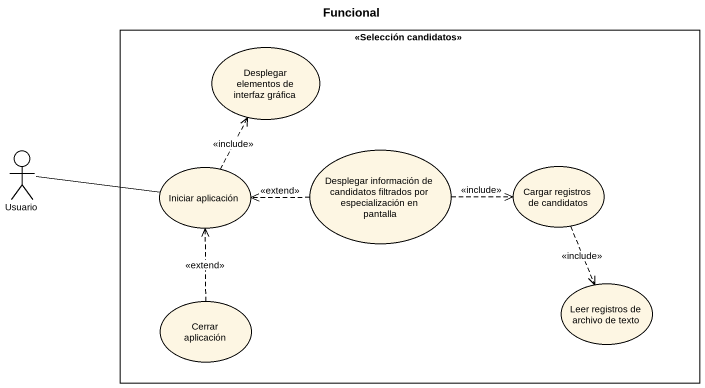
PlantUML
@startuml
title Funcional
rectangle "<<Selección candidatos>>" as Selección_candidatos {
  usecase "Desplegar elementos de interfaz gráfica" as Desplegar_elementos_de
  usecase "Iniciar aplicación" as Iniciar_aplicación
  usecase "Desplegar información de candidatos filtrados por especialización en pantalla" as Desplegar_información_de
  usecase "Cargar registros de candidatos" as Cargar_registros_de
  usecase "Cerrar aplicación" as Cerrar_aplicación
  usecase "Leer registros de archivo de texto" as Leer_registros_de_archivo
}
actor Usuario
Usuario -right- Iniciar_aplicación
Iniciar_aplicación .up.> Desplegar_elementos_de : <<include>>
Desplegar_información_de .left.> Iniciar_aplicación : <<extend>>
Desplegar_información_de .right.> Cargar_registros_de : <<include>>
Cargar_registros_de ..> Leer_registros_de_archivo : <<include>>
Cerrar_aplicación .up.> Iniciar_aplicación : <<extend>>
@enduml
